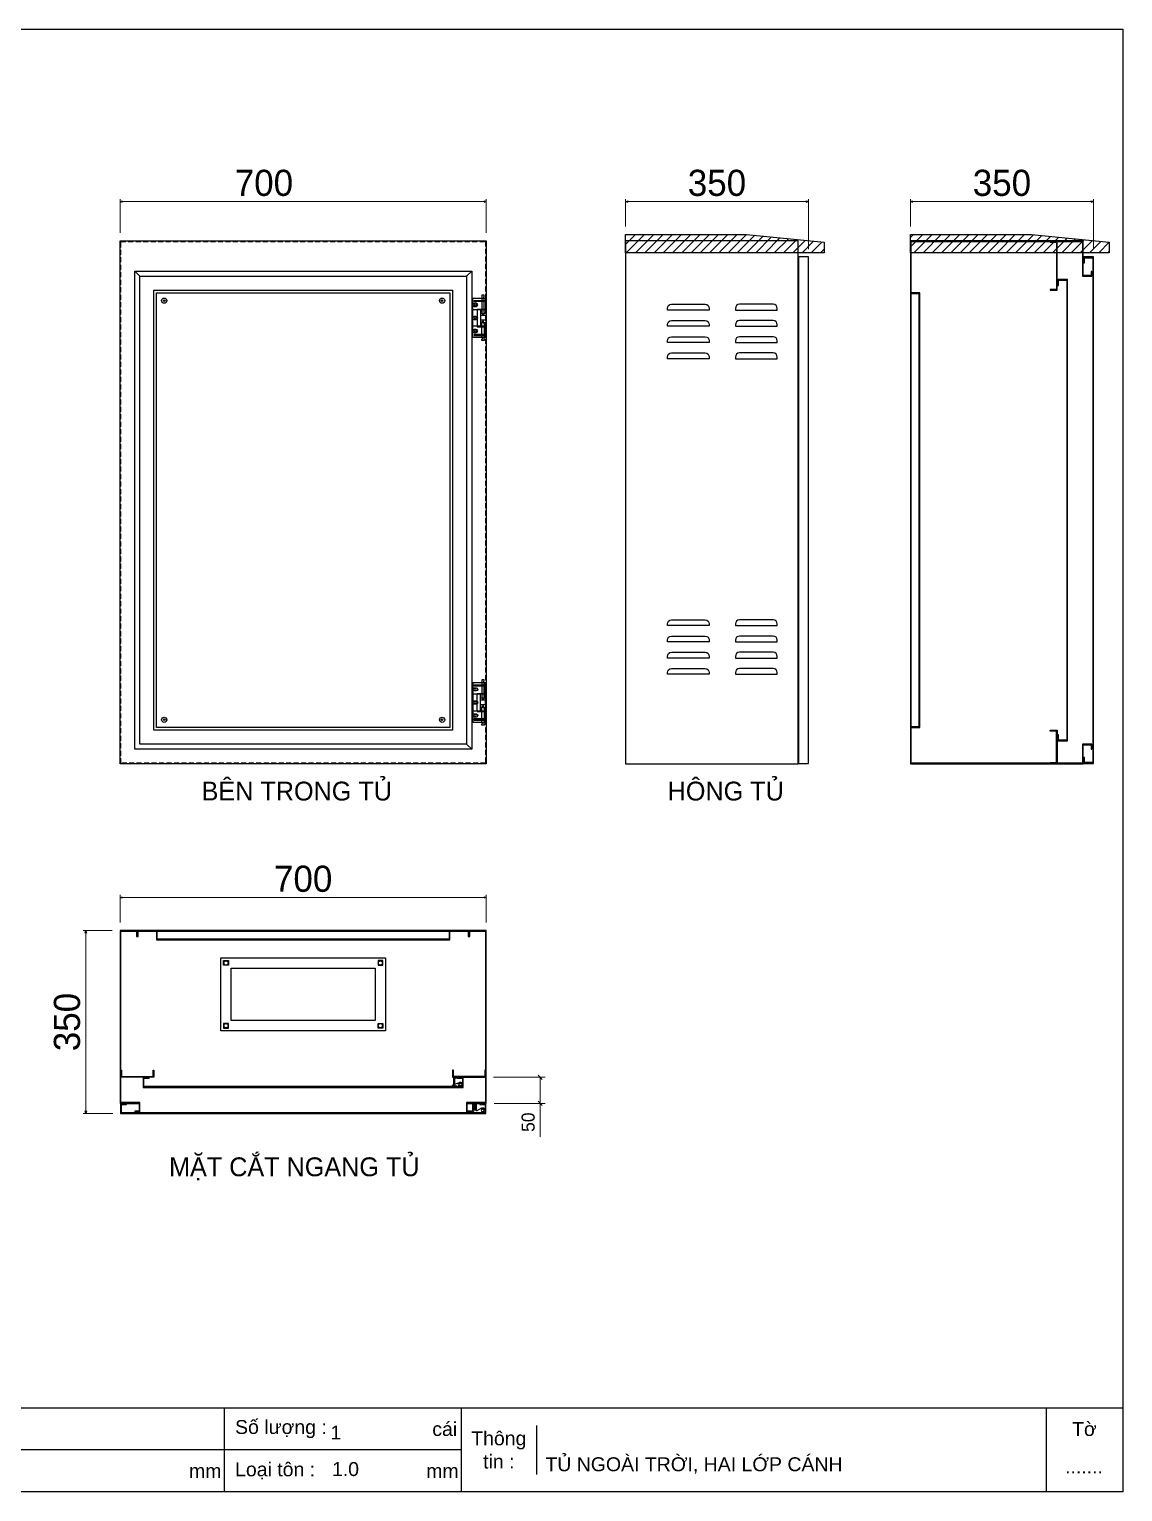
# Model space of a CAD drawing. Header units: millimetres. Extents: x 0 to 3953, y 0 to 2795.
# Drawn here: x 1863 to 3953, y 0 to 2795 of the extents above; entities that cross this region are included whole.
import ezdxf

# ---------------------------------------------------------------- set-up
doc = ezdxf.new("R2010")
doc.units = ezdxf.units.MM
doc.linetypes.add('HIDDEN2', pattern=[4.7625, 3.175, -1.5875])
doc.layers.add('FIRE PROTECTION', color=1, linetype='Continuous')
doc.layers.add('Ghi chu', color=7, linetype='Continuous')
doc.styles.add('Arial', font='arial.ttf')
doc.dimstyles.new('CNC', dxfattribs={"dimtxt": 50, "dimasz": 5, "dimexe": 5, "dimexo": 15, "dimgap": 10, "dimtad": 1, "dimdec": 0, "dimtxsty": 'Standard', "dimblk": 'OPEN30', "dimcen": 10, "dimclrd": 5, "dimclre": 5, "dimclrt": 3, "dimazin": 3, "dimtfac": 1, "dimtdec": 0, "dimtmove": 0, "dimatfit": 3, "dimldrblk": 'ARCHTICK', "dimlwd": 9, "dimlwe": 9})
doc.dimstyles.get("Standard").update_dxf_attribs({"dimtxt": 2.5, "dimasz": 2.5, "dimexe": 1.25, "dimexo": 0.625, "dimtad": 1, "dimcen": 2.5, "dimazin": 3, "dimtfac": 1, "dimtmove": 0, "dimatfit": 3})

# ---------------------------------------------------------------- blocks, each defined once
blk = doc.blocks.new('HL011-1-2')
h = blk.add_hatch()
h.set_pattern_fill('ANSI31', color=2, scale=0.5, style=0)
h.paths.add_polyline_path([(6, 12), (2, 12), (2, 0), (6, 0)])
at = {"color": 1}
for p, q in [((3, 18), (0, 13)), ((0, 0), (0, 13)), ((8, 0), (0, 0)), ((19.1, 18), (3, 18)), ((8, 14), (8, 0)), ((8, 14), (16.7, 9))]:
    blk.add_line(p, q, dxfattribs=at)
blk.add_lwpolyline([(1.8, 16), (-1, 16), (-1, 18), (3, 18)], dxfattribs=at)
at = {"color": 2}
blk.add_lwpolyline([(2, 0), (2, 12), (6, 12), (6, 0)], dxfattribs=at)
at = {"color": 1}
blk.add_circle((19.1, 13.2), 2.5, dxfattribs=at)
blk.add_arc((19.1, 13.2), 4.85, 239.9368, 90, dxfattribs=at)
blk = doc.blocks.new('*D5')
at = {"color": 5, "lineweight": 9, "ltscale": 3, "transparency": 16777216}
for p, q in [((2036.8, 1087.7), (2036.8, 1140.7)), ((2731.8, 1135.7), (2041.8, 1135.7)), ((2736.8, 1087.7), (2736.8, 1140.7))]:
    blk.add_line(p, q, dxfattribs=at)
at = {"color": 0, "linetype": 'ByBlock', "lineweight": -2}
for p, q in [((2036.8, 1135.7), (2041.8, 1137)), ((2041.8, 1134.3), (2036.8, 1135.7)), ((2036.8, 1135.7), (2041.8, 1135.7)), ((2731.8, 1137), (2736.8, 1135.7)), ((2736.8, 1135.7), (2731.8, 1134.3)), ((2736.8, 1135.7), (2731.8, 1135.7))]:
    blk.add_line(p, q, dxfattribs=at)
at = {"layer": 'Defpoints', "color": 0, "ltscale": 3, "transparency": 16777216}
for p in [(2036.8, 1135.7), (2036.8, 1072.7), (2736.8, 1072.7)]:
    blk.add_point(p, dxfattribs=at)
at = {"color": 3, "ltscale": 3, "transparency": 16777216, "insert": (2386.8, 1171.2), "char_height": 50, "attachment_point": 5}
blk.add_mtext('700', dxfattribs=at)
blk = doc.blocks.new('_ArchTick')
at = {"color": 0, "const_width": 0.15}
blk.add_lwpolyline([(-0.5, -0.5), (0.5, 0.5)], dxfattribs=at)
blk = doc.blocks.new('_Open30')
at = {"color": 0, "linetype": 'ByBlock', "lineweight": -2}
for p, q in [((-1, 0.27), (0, 0)), ((0, 0), (-1, -0.27)), ((0, 0), (-1, 0))]:
    blk.add_line(p, q, dxfattribs=at)
blk = doc.blocks.new('*D6')
at = {"color": 5, "lineweight": 9, "ltscale": 3, "transparency": 16777216}
for p, q in [((2021.8, 1072.7), (1966.2, 1072.7)), ((1971.2, 1067.7), (1971.2, 727.7)), ((2022.8, 722.7), (1966.2, 722.7))]:
    blk.add_line(p, q, dxfattribs=at)
at = {"color": 0, "linetype": 'ByBlock', "lineweight": -2}
for p, q in [((1969.9, 1067.7), (1971.2, 1072.7)), ((1971.2, 1072.7), (1972.6, 1067.7)), ((1971.2, 1072.7), (1971.2, 1067.7)), ((1971.2, 722.7), (1969.9, 727.7)), ((1972.6, 727.7), (1971.2, 722.7)), ((1971.2, 722.7), (1971.2, 727.7))]:
    blk.add_line(p, q, dxfattribs=at)
at = {"layer": 'Defpoints', "color": 0, "ltscale": 3, "transparency": 16777216}
for p in [(2036.8, 1072.7), (1971.2, 722.7), (2037.8, 722.7)]:
    blk.add_point(p, dxfattribs=at)
at = {"color": 3, "ltscale": 3, "transparency": 16777216, "insert": (1935.7, 897.7), "char_height": 50, "attachment_point": 5, "rotation": 90}
blk.add_mtext('350', dxfattribs=at)
blk = doc.blocks.new('HL036-1-2')
at = {"layer": 'Ghi chu', "color": 1}
for p, q in [((-3, 17.8), (-18.9, 17.8)), ((-18.9, 15.8), (-18.9, 17.8)), ((-12.1, 15.8), (-18.9, 15.8)), ((-16.4, 1), (-16.4, 14)), ((-15.6, 15), (-3.9, 17.7)), ((0, 0), (-15.4, 0)), ((-14.4, 3), (-14.4, 11.9)), ((0, 2), (-13.4, 2)), ((-13.1, 12.8), (-4.3, 9.8)), ((-6.2, 2), (-6.2, 0)), ((-1.2, 2), (-1.2, 0)), ((0, 0), (0, 2))]:
    blk.add_line(p, q, dxfattribs=at)
for radius in [4.1, 2.1]:
    blk.add_circle((-3, 13.7), radius, dxfattribs=at)
for centre, start, end in [((-15.4, 14), 102.9616, 180), ((-15.4, 1), 180, 270), ((-13.4, 11.9), 71.3254, 180), ((-13.4, 3), 180, 270)]:
    blk.add_arc(centre, 1, start, end, dxfattribs=at)
blk = doc.blocks.new('KHUNG CHUẨN')
at = {"color": 7}
for p, q in [((19889.2, -28535.2), (16919.2, -28535.2)), ((18599.2, -28535.2), (18599.2, -28655.2)), ((18939.2, -28535.2), (18939.2, -28655.2)), ((19779.2, -28535.2), (19779.2, -28655.2)), ((19047.6, -28560.2), (19047.6, -28630.2)), ((18939.2, -28595.2), (16919.2, -28595.2))]:
    blk.add_line(p, q, dxfattribs=at)
blk.add_lwpolyline([(16919.2, -26555.2), (19889.2, -26555.2), (19889.2, -28655.2), (16919.2, -28655.2)], close=True, dxfattribs=at)
at = {"color": 2, "char_height": 20, "style": 'Arial'}
for s, insert, width, attachment_point in [('  Số lượng :', (18599.2, -28565.2), 917.634, 4), ('cái', (18897.9, -28565.2), 63.517, 4), ('Tờ', (19834.2, -28565.2), 110, 5), ('Thông\\Ptin :', (18993.4, -28595.2), 108.311, 5), ('mm', (18548.6, -28625.2), 73.831, 4), ('  Loại tôn :', (18599.2, -28625.2), 917.634, 4), ('mm', (18889.2, -28625.2), 917.634, 4)]:
    blk.add_mtext(s, dxfattribs=dict(at, insert=insert, width=width, attachment_point=attachment_point))
at = {"color": 3, "style": 'Arial'}
for tag, p in [('#01', (17055.6, -28580.1)), ('#02', (17431.4, -28580.1)), ('#03', (18030.6, -28580.1)), ('#08', (18751.7, -28580.1)), ('#10', (19064.8, -28580.1)), ('#04', (17024.8, -28634.6)), ('#05', (17308.5, -28633)), ('#06', (17632.7, -28633.7)), ('#07', (18002, -28634.7)), ('#09', (18753.8, -28632.6)), ('#11', (19060.3, -28625.7)), ('#12', (19806.5, -28628.9))]:
    blk.add_attdef(tag, p, '', height=20, dxfattribs=at)
blk = doc.blocks.new('*D8')
at = {"color": 5, "lineweight": 9, "ltscale": 3, "transparency": 16777216}
for p, q in [((2036.8, 2405.9), (2036.8, 2470.6)), ((2041.8, 2465.6), (2731.8, 2465.6)), ((2736.8, 2405.9), (2736.8, 2470.6))]:
    blk.add_line(p, q, dxfattribs=at)
at = {"color": 0, "linetype": 'ByBlock', "lineweight": -2}
for p, q in [((2036.8, 2465.6), (2041.8, 2467)), ((2041.8, 2464.3), (2036.8, 2465.6)), ((2036.8, 2465.6), (2041.8, 2465.6)), ((2731.8, 2467), (2736.8, 2465.6)), ((2736.8, 2465.6), (2731.8, 2464.3)), ((2736.8, 2465.6), (2731.8, 2465.6))]:
    blk.add_line(p, q, dxfattribs=at)
at = {"layer": 'Defpoints', "color": 0, "ltscale": 3, "transparency": 16777216}
for p in [(2736.8, 2465.6), (2036.8, 2390.9), (2736.8, 2390.9)]:
    blk.add_point(p, dxfattribs=at)
at = {"color": 3, "ltscale": 3, "transparency": 16777216, "insert": (2311.8, 2501.2), "char_height": 50, "attachment_point": 5}
blk.add_mtext('700', dxfattribs=at)
blk = doc.blocks.new('HL011-1-1')
at = {"color": 1}
for p, q in [((24, 70), (2, 70)), ((21.65, 81), (16.65, 81)), ((16.65, 81), (16.65, 78)), ((17.65, 78), (16.65, 78)), ((16.65, 75), (16.65, 49)), ((17.65, 75), (16.65, 75)), ((17.65, 75), (17.65, 78)), ((21.65, 78), (20.65, 78)), ((20.65, 75), (20.65, 78)), ((20.65, 75), (21.65, 75)), ((21.65, 78), (21.65, 81)), ((21.65, 49), (21.65, 75)), ((8, 54.5), (8, 20.5)), ((8, 54.5), (24, 54.5)), ((14.3, 53.5), (14.3, 21.5)), ((14.3, 46.5), (24, 46.5)), ((24, 42), (14.3, 42)), ((24, 33), (14.3, 33)), ((14.3, 28.5), (24, 28.5)), ((16.65, 49), (18.15, 44)), ((16.65, 26), (18.15, 31)), ((18.15, 44), (20.15, 44)), ((18.15, 31), (20.15, 31)), ((21.65, 49), (20.15, 44)), ((21.65, 26), (20.15, 31)), ((24, 5), (2, 5)), ((8, 20.5), (24, 20.5)), ((16.65, 0), (16.65, 26)), ((21.65, 26), (21.65, 0)), ((17.65, 0), (16.65, 0)), ((16.65, -6), (16.65, -3)), ((17.65, -3), (16.65, -3)), ((21.65, -6), (16.65, -6)), ((17.65, 0), (17.65, -3)), ((20.65, 0), (20.65, -3)), ((20.65, 0), (21.65, 0)), ((21.65, -3), (20.65, -3)), ((21.65, -3), (21.65, -6))]:
    blk.add_line(p, q, dxfattribs=at)
for points in [[(24, 20.5), (24, 0), (0, 0), (0, 75), (24, 75), (24, 54.5)], [(24, 28.5), (24, 21.5), (-1, 21.5), (-1, 53.5), (24, 53.5), (24, 46.5)], [(24, 42), (24, 33)]]:
    blk.add_lwpolyline(points, dxfattribs=at)
for points in [[(2, 71), (24, 71), (24, 69), (2, 69)], [(2, 4), (24, 4), (24, 6), (2, 6)]]:
    blk.add_lwpolyline(points, close=True, dxfattribs=at)
for centre in [(4, 62.5), (4, 37.5), (4, 12.5)]:
    blk.add_circle(centre, 2, dxfattribs=at)
blk = doc.blocks.new('*D9')
at = {"color": 5, "lineweight": 9, "ltscale": 3, "transparency": 16777216}
for p, q in [((2750.3, 792.2), (2849.6, 792.2)), ((2839.6, 792.2), (2839.6, 742.2)), ((2751.8, 742.2), (2849.6, 742.2)), ((2839.6, 742.2), (2839.6, 678.4))]:
    blk.add_line(p, q, dxfattribs=at)
at = {"color": 0, "linetype": 'ByBlock', "lineweight": -2}
for p, q in [((2843.6, 788.2), (2835.6, 796.2)), ((2835.6, 746.2), (2843.6, 738.2))]:
    blk.add_line(p, q, dxfattribs=at)
at = {"layer": 'Defpoints', "color": 0, "ltscale": 3, "transparency": 16777216}
for p in [(2735.3, 792.2), (2736.8, 742.2), (2839.6, 742.2)]:
    blk.add_point(p, dxfattribs=at)
at = {"color": 3, "ltscale": 3, "transparency": 16777216, "insert": (2816.9, 706.3), "char_height": 25, "attachment_point": 5, "rotation": 90}
blk.add_mtext('50', dxfattribs=at)
blk = doc.blocks.new('*D13')
at = {"color": 5, "lineweight": 9, "ltscale": 3, "transparency": 16777216}
for p, q in [((3002.6, 2417.9), (3002.6, 2470.6)), ((3007.6, 2465.6), (3347.6, 2465.6)), ((3352.6, 2374.9), (3352.6, 2470.6))]:
    blk.add_line(p, q, dxfattribs=at)
at = {"color": 0, "linetype": 'ByBlock', "lineweight": -2}
for p, q in [((3002.6, 2465.6), (3007.6, 2467)), ((3007.6, 2464.3), (3002.6, 2465.6)), ((3002.6, 2465.6), (3007.6, 2465.6)), ((3347.6, 2467), (3352.6, 2465.6)), ((3352.6, 2465.6), (3347.6, 2464.3)), ((3352.6, 2465.6), (3347.6, 2465.6))]:
    blk.add_line(p, q, dxfattribs=at)
at = {"layer": 'Defpoints', "color": 0, "ltscale": 3, "transparency": 16777216}
for p in [(3352.6, 2465.6), (3002.6, 2402.9), (3352.6, 2359.9)]:
    blk.add_point(p, dxfattribs=at)
at = {"color": 3, "ltscale": 3, "transparency": 16777216, "insert": (3177.6, 2501.2), "char_height": 50, "attachment_point": 5}
blk.add_mtext('350', dxfattribs=at)
blk = doc.blocks.new('*D14')
at = {"color": 5, "lineweight": 9, "ltscale": 3, "transparency": 16777216}
for p, q in [((3547.2, 2417.9), (3547.2, 2470.6)), ((3552.2, 2465.6), (3892.2, 2465.6)), ((3897.2, 2374.9), (3897.2, 2470.6))]:
    blk.add_line(p, q, dxfattribs=at)
at = {"color": 0, "linetype": 'ByBlock', "lineweight": -2}
for p, q in [((3547.2, 2465.6), (3552.2, 2467)), ((3552.2, 2464.3), (3547.2, 2465.6)), ((3547.2, 2465.6), (3552.2, 2465.6)), ((3892.2, 2467), (3897.2, 2465.6)), ((3897.2, 2465.6), (3892.2, 2464.3)), ((3897.2, 2465.6), (3892.2, 2465.6))]:
    blk.add_line(p, q, dxfattribs=at)
at = {"layer": 'Defpoints', "color": 0, "ltscale": 3, "transparency": 16777216}
for p in [(3897.2, 2465.6), (3547.2, 2402.9), (3897.2, 2359.9)]:
    blk.add_point(p, dxfattribs=at)
at = {"color": 3, "ltscale": 3, "transparency": 16777216, "insert": (3722.2, 2501.2), "char_height": 50, "attachment_point": 5}
blk.add_mtext('350', dxfattribs=at)

msp = doc.modelspace()

# ---------------------------------------------------------------- hatches: boundary and pattern name
at = {"ltscale": 3}
h = msp.add_hatch(dxfattribs=at)
h.set_pattern_fill('ANSI31', color=256, scale=10, style=0)
h.set_pattern_definition([(45, (0, 0), (-8.838835, 8.838835), [])])
h.paths.add_polyline_path([(3382.58, 2367.939), (3002.58, 2367.939), (3002.58, 2402.939), (3233.78, 2402.939), (3382.58, 2387.939)])
h = msp.add_hatch(dxfattribs=at)
h.set_pattern_fill('ANSI31', color=256, scale=10, style=0)
h.set_pattern_definition([(45, (5446.054, 0), (-8.838835, 8.838835), [])])
h.paths.add_polyline_path([(3927.186, 2367.939), (3547.186, 2367.939), (3547.186, 2402.939), (3778.386, 2402.939), (3927.186, 2387.939)])

# ---------------------------------------------------------------- linework, layer by layer
for p, q in [((2064.839, 2332.929), (2074.839, 2322.929)), ((2698.839, 2322.929), (2708.839, 2332.929)), ((2698.839, 1428.929), (2708.839, 1418.929)), ((2069.839, 1072.652), (2069.839, 1061.152)), ((2703.839, 1072.652), (2703.839, 1061.152))]:
    msp.add_line(p, q, dxfattribs=at)
for points in [[(2036.839, 2390.929), (2736.839, 2390.929), (2736.839, 1390.929), (2036.839, 1390.929)], [(3333.08, 2390.929), (3002.58, 2390.929), (3002.58, 1390.929), (3333.08, 1390.929)], [(2064.839, 2332.929), (2708.839, 2332.929), (2708.839, 1418.929), (2064.839, 1418.929)], [(2074.839, 2322.929), (2698.839, 2322.929), (2698.839, 1428.929), (2074.839, 1428.929)]]:
    msp.add_lwpolyline(points, close=True, dxfattribs=at)
at = {"linetype": 'HIDDEN2', "ltscale": 3}
msp.add_lwpolyline([(2038.339, 2389.429), (2735.339, 2389.429), (2735.339, 1392.429), (2038.339, 1392.429)], close=True, dxfattribs=at)
at = {"color": 7}
for points in [[(3892.686, 2332.429), (3892.686, 2324.429), (3877.686, 2324.429), (3877.686, 2390.929), (3547.186, 2390.929), (3547.186, 1390.929), (3877.686, 1390.929), (3877.686, 1427.429), (3892.686, 1427.429), (3892.686, 1419.429), (3894.186, 1419.429), (3894.186, 1428.929), (3876.186, 1428.929), (3876.186, 1392.429), (3548.686, 1392.429), (3548.686, 2389.429), (3876.186, 2389.429), (3876.186, 2322.929), (3894.186, 2322.929), (3894.186, 2332.429)], [(2705.339, 1071.152), (2735.339, 1071.152), (2735.339, 743.652), (2698.839, 743.652), (2698.839, 725.652), (2708.339, 725.652), (2708.339, 727.152), (2700.339, 727.152), (2700.339, 742.152), (2736.839, 742.152), (2736.839, 1072.652), (2036.839, 1072.652), (2036.839, 742.152), (2073.339, 742.152), (2073.339, 727.152), (2065.339, 727.152), (2065.339, 725.652), (2074.839, 725.652), (2074.839, 743.652), (2038.339, 743.652), (2038.339, 1071.152), (2068.339, 1071.152), (2068.339, 1061.152), (2071.339, 1061.152), (2071.339, 1071.152), (2702.339, 1071.152), (2702.339, 1061.152), (2705.339, 1061.152)], [(2229.339, 1020.652), (2544.339, 1020.652), (2544.339, 880.652), (2229.339, 880.652)]]:
    msp.add_lwpolyline(points, close=True, dxfattribs=at)
at = {"color": 3}
for points in [[(3814.186, 2387.929), (3826.186, 2387.929), (3826.186, 2297.929), (3814.186, 2297.929), (3814.186, 2296.429), (3827.686, 2296.429), (3827.686, 2389.429), (3814.186, 2389.429)], [(3814.186, 1393.929), (3826.186, 1393.929), (3826.186, 1453.929), (3814.186, 1453.929), (3814.186, 1455.429), (3827.686, 1455.429), (3827.686, 1392.429), (3814.186, 1392.429)], [(2039.839, 805.652), (2039.839, 793.652), (2099.839, 793.652), (2099.839, 805.652), (2101.339, 805.652), (2101.339, 792.152), (2038.339, 792.152), (2038.339, 805.652)], [(2733.839, 805.652), (2733.839, 793.652), (2673.839, 793.652), (2673.839, 805.652), (2672.339, 805.652), (2672.339, 792.152), (2735.339, 792.152), (2735.339, 805.652)]]:
    msp.add_lwpolyline(points, close=True, dxfattribs=at)
at = {"color": 6}
for points in [[(3352.58, 2359.929), (3333.58, 2359.929), (3333.58, 1391.929), (3352.58, 1391.929)], [(3879.686, 2348.429), (3879.686, 2358.429), (3895.686, 2358.429), (3895.686, 1393.429), (3879.686, 1393.429), (3879.686, 1403.429), (3878.186, 1403.429), (3878.186, 1391.929), (3897.186, 1391.929), (3897.186, 2359.929), (3878.186, 2359.929), (3878.186, 2348.429)], [(3830.186, 2305.429), (3830.186, 2315.429), (3846.186, 2315.429), (3846.186, 1436.429), (3830.186, 1436.429), (3830.186, 1446.429), (3828.686, 1446.429), (3828.686, 1434.929), (3847.686, 1434.929), (3847.686, 2316.929), (3828.686, 2316.929), (3828.686, 2305.429)], [(2681.339, 790.352), (2691.339, 790.352), (2691.339, 774.352), (2082.339, 774.352), (2082.339, 790.352), (2092.339, 790.352), (2092.339, 791.852), (2080.839, 791.852), (2080.839, 772.852), (2692.839, 772.852), (2692.839, 791.852), (2681.339, 791.852)], [(2724.339, 740.152), (2734.339, 740.152), (2734.339, 724.152), (2039.339, 724.152), (2039.339, 740.152), (2049.339, 740.152), (2049.339, 741.652), (2037.839, 741.652), (2037.839, 722.652), (2735.839, 722.652), (2735.839, 741.652), (2724.339, 741.652)]]:
    msp.add_lwpolyline(points, close=True, dxfattribs=at)
at = {"color": 3, "ltscale": 3}
msp.add_lwpolyline([(2101.339, 2296.429), (2672.339, 2296.429), (2672.339, 1455.429), (2101.339, 1455.429)], close=True, dxfattribs=at)
at = {"color": 1, "ltscale": 3}
msp.add_lwpolyline([(2106.339, 2291.429), (2667.339, 2291.429), (2667.339, 1460.429), (2106.339, 1460.429)], close=True, dxfattribs=at)
at = {"color": 2}
for points in [[(2717.339, 2265.429, 1), (2717.339, 2271.429), (2713.339, 2271.429, 1), (2713.339, 2265.429)], [(3090.83, 2269.429), (3154.83, 2269.429, -0.41421356), (3162.83, 2261.429), (3162.83, 2258.429), (3082.83, 2258.429), (3082.83, 2261.429, -0.41421356)], [(3284.83, 2269.429), (3220.83, 2269.429, 0.41421356), (3212.83, 2261.429), (3212.83, 2258.429), (3292.83, 2258.429), (3292.83, 2261.429, 0.41421356)], [(2717.339, 2240.429, 1), (2717.339, 2246.429), (2713.339, 2246.429, 1), (2713.339, 2240.429)], [(3090.83, 2238.429), (3154.83, 2238.429, -0.41421356), (3162.83, 2230.429), (3162.83, 2227.429), (3082.83, 2227.429), (3082.83, 2230.429, -0.41421356)], [(3284.83, 2238.429), (3220.83, 2238.429, 0.41421356), (3212.83, 2230.429), (3212.83, 2227.429), (3292.83, 2227.429), (3292.83, 2230.429, 0.41421356)], [(2717.339, 2215.429, 1), (2717.339, 2221.429), (2713.339, 2221.429, 1), (2713.339, 2215.429)], [(3090.83, 2207.429), (3154.83, 2207.429, -0.41421356), (3162.83, 2199.429), (3162.83, 2196.429), (3082.83, 2196.429), (3082.83, 2199.429, -0.41421356)], [(3284.83, 2207.429), (3220.83, 2207.429, 0.41421356), (3212.83, 2199.429), (3212.83, 2196.429), (3292.83, 2196.429), (3292.83, 2199.429, 0.41421356)], [(3090.83, 2176.429), (3154.83, 2176.429, -0.41421356), (3162.83, 2168.429), (3162.83, 2165.429), (3082.83, 2165.429), (3082.83, 2168.429, -0.41421356)], [(3284.83, 2176.429), (3220.83, 2176.429, 0.41421356), (3212.83, 2168.429), (3212.83, 2165.429), (3292.83, 2165.429), (3292.83, 2168.429, 0.41421356)], [(3090.83, 1666.429), (3154.83, 1666.429, -0.41421356), (3162.83, 1658.429), (3162.83, 1655.429), (3082.83, 1655.429), (3082.83, 1658.429, -0.41421356)], [(3284.83, 1666.429), (3220.83, 1666.429, 0.41421356), (3212.83, 1658.429), (3212.83, 1655.429), (3292.83, 1655.429), (3292.83, 1658.429, 0.41421356)], [(3090.83, 1635.429), (3154.83, 1635.429, -0.41421356), (3162.83, 1627.429), (3162.83, 1624.429), (3082.83, 1624.429), (3082.83, 1627.429, -0.41421356)], [(3284.83, 1635.429), (3220.83, 1635.429, 0.41421356), (3212.83, 1627.429), (3212.83, 1624.429), (3292.83, 1624.429), (3292.83, 1627.429, 0.41421356)], [(3090.83, 1604.429), (3154.83, 1604.429, -0.41421356), (3162.83, 1596.429), (3162.83, 1593.429), (3082.83, 1593.429), (3082.83, 1596.429, -0.41421356)], [(3284.83, 1604.429), (3220.83, 1604.429, 0.41421356), (3212.83, 1596.429), (3212.83, 1593.429), (3292.83, 1593.429), (3292.83, 1596.429, 0.41421356)], [(3090.83, 1573.429), (3154.83, 1573.429, -0.41421356), (3162.83, 1565.429), (3162.83, 1562.429), (3082.83, 1562.429), (3082.83, 1565.429, -0.41421356)], [(3284.83, 1573.429), (3220.83, 1573.429, 0.41421356), (3212.83, 1565.429), (3212.83, 1562.429), (3292.83, 1562.429), (3292.83, 1565.429, 0.41421356)], [(2717.339, 1536.429, -1), (2717.339, 1530.429), (2713.339, 1530.429, -1), (2713.339, 1536.429)], [(2717.339, 1511.429, -1), (2717.339, 1505.429), (2713.339, 1505.429, -1), (2713.339, 1511.429)], [(2717.339, 1486.429, -1), (2717.339, 1480.429), (2713.339, 1480.429, -1), (2713.339, 1486.429)]]:
    msp.add_lwpolyline(points, format="xyb", close=True, dxfattribs=at)
at = {"color": 1}
for points in [[(3548.686, 2289.929), (3563.686, 2289.929), (3563.686, 1461.929), (3548.686, 1461.929), (3548.686, 1460.429), (3565.186, 1460.429), (3565.186, 2291.429), (3548.686, 2291.429)], [(2665.839, 1071.152), (2665.839, 1056.152), (2107.839, 1056.152), (2107.839, 1071.152), (2106.339, 1071.152), (2106.339, 1054.652), (2667.339, 1054.652), (2667.339, 1071.152)]]:
    msp.add_lwpolyline(points, close=True, dxfattribs=at)
at = {"color": 2}
for points in [[(2243.839, 1006.152), (2234.839, 1006.152), (2234.839, 1015.152), (2243.839, 1015.152)], [(2529.839, 1006.152), (2538.839, 1006.152), (2538.839, 1015.152), (2529.839, 1015.152)], [(2249.339, 1000.652), (2524.339, 1000.652), (2524.339, 900.652), (2249.339, 900.652)], [(2243.839, 895.152), (2234.839, 895.152), (2234.839, 886.152), (2243.839, 886.152)], [(2529.839, 895.152), (2538.839, 895.152), (2538.839, 886.152), (2529.839, 886.152)]]:
    msp.add_lwpolyline(points, close=True, dxfattribs=at)
at = {"color": 2, "ltscale": 3}
for centre, radius in [((2121.339, 2276.429), 5), ((2121.339, 2276.429), 1.5), ((2652.339, 2276.429), 5), ((2652.339, 2276.429), 1.5), ((2121.339, 1475.429), 5), ((2121.339, 1475.429), 1.5), ((2652.339, 1475.429), 5), ((2652.339, 1475.429), 1.5)]:
    msp.add_circle(centre, radius, dxfattribs=at)
at = {"color": 7}
for centre in [(2239.339, 1010.652), (2534.339, 1010.652), (2239.339, 890.652), (2534.339, 890.652)]:
    msp.add_circle(centre, 4, dxfattribs=at)
at = {"layer": 'FIRE PROTECTION', "linetype": 'Continuous'}
for points in [[(3382.58, 2367.939), (3002.58, 2367.939), (3002.58, 2402.939), (3233.78, 2402.939), (3382.58, 2387.939)], [(3927.186, 2367.939), (3547.186, 2367.939), (3547.186, 2402.939), (3778.386, 2402.939), (3927.186, 2387.939)]]:
    msp.add_lwpolyline(points, close=True, dxfattribs=at)

# ---------------------------------------------------------------- block references
at = {"color": 3}
ref = msp.add_blockref('KHUNG CHUẨN', (-22519.521, 38140.017), dxfattribs=dict(at, xscale=1.331000000005587, yscale=1.331000000005587, zscale=1.331000000005587))
ref.add_attrib('#08', '1', (2438.99, 99.902), dxfattribs={"color": 3, "height": 26.62, "style": 'Arial'})
ref.add_attrib('#09', '1.0', (2441.847, 30.03), dxfattribs={"color": 3, "height": 26.62, "style": 'Arial'})
ref.add_attrib('#11', 'TỦ NGOÀI TRỜI, HAI LỚP CÁNH', (2849.733, 39.229), dxfattribs={"color": 3, "height": 26.62, "style": 'Arial'})
ref.add_attrib('#12', '.......', (3842.876, 34.935), dxfattribs={"color": 3, "height": 26.62, "style": 'Arial'})
at = {"color": 7}
msp.add_blockref('HL011-1-1', (2711.339, 2205.929), dxfattribs=at)
at = {"color": 7, "xscale": -1, "rotation": 180}
for name, p in [('HL011-1-1', (2711.339, 1545.929)), ('HL036-1-2', (2690.239, 792.152)), ('HL011-1-2', (2710.339, 742.152))]:
    msp.add_blockref(name, p, dxfattribs=at)

# ---------------------------------------------------------------- texts
at = {"color": 2, "char_height": 36, "width": 775, "attachment_point": 5}
for s, insert in [('BÊN TRONG TỦ', (2374.596, 1338.863)), ('HÔNG TỦ', (3194.363, 1338.863)), ('MẶT CẮT NGANG TỦ', (2369.843, 617.044))]:
    msp.add_mtext(s, dxfattribs=dict(at, insert=insert))

# ---------------------------------------------------------------- dimensions: what is measured, and where the dimension line sits
at = {"ltscale": 3}
dim = msp.add_linear_dim(base=(2736.839, 2465.641), p1=(2036.839, 2390.929), p2=(2736.839, 2390.929), dimstyle='CNC', dxfattribs=at)
dim.commit()
dim.dimension.update_dxf_attribs({"geometry": '*D8', "text_midpoint": (2311.839, 2465.641), "dimtype": 160})
for base, p1, p2, picture, middle in [((3352.58, 2465.641), (3002.58, 2402.939), (3352.58, 2359.929), '*D13', (3177.58, 2501.187)), ((3897.186, 2465.641), (3547.186, 2402.939), (3897.186, 2359.929), '*D14', (3722.186, 2501.187)), ((2036.839, 1135.682), (2736.839, 1072.652), (2036.839, 1072.652), '*D5', (2386.839, 1171.211))]:
    dim = msp.add_linear_dim(base=base, p1=p1, p2=p2, dimstyle='CNC', dxfattribs=at)
    dim.commit()
    dim.dimension.update_dxf_attribs({"geometry": picture, "text_midpoint": middle})
for base, p1, p2, dimstyle, picture, middle in [((1971.231, 722.652), (2036.839, 1072.652), (2037.839, 722.652), 'CNC', '*D6', (1935.686, 897.652)), ((2839.647, 742.152), (2735.339, 792.152), (2736.839, 742.152), 'Standard', '*D9', (2816.882, 706.289))]:
    dim = msp.add_linear_dim(base=base, p1=p1, p2=p2, angle=90, dimstyle=dimstyle, dxfattribs=at)
    dim.commit()
    dim.dimension.update_dxf_attribs({"geometry": picture, "text_midpoint": middle})

doc.saveas('drawing.dxf')
